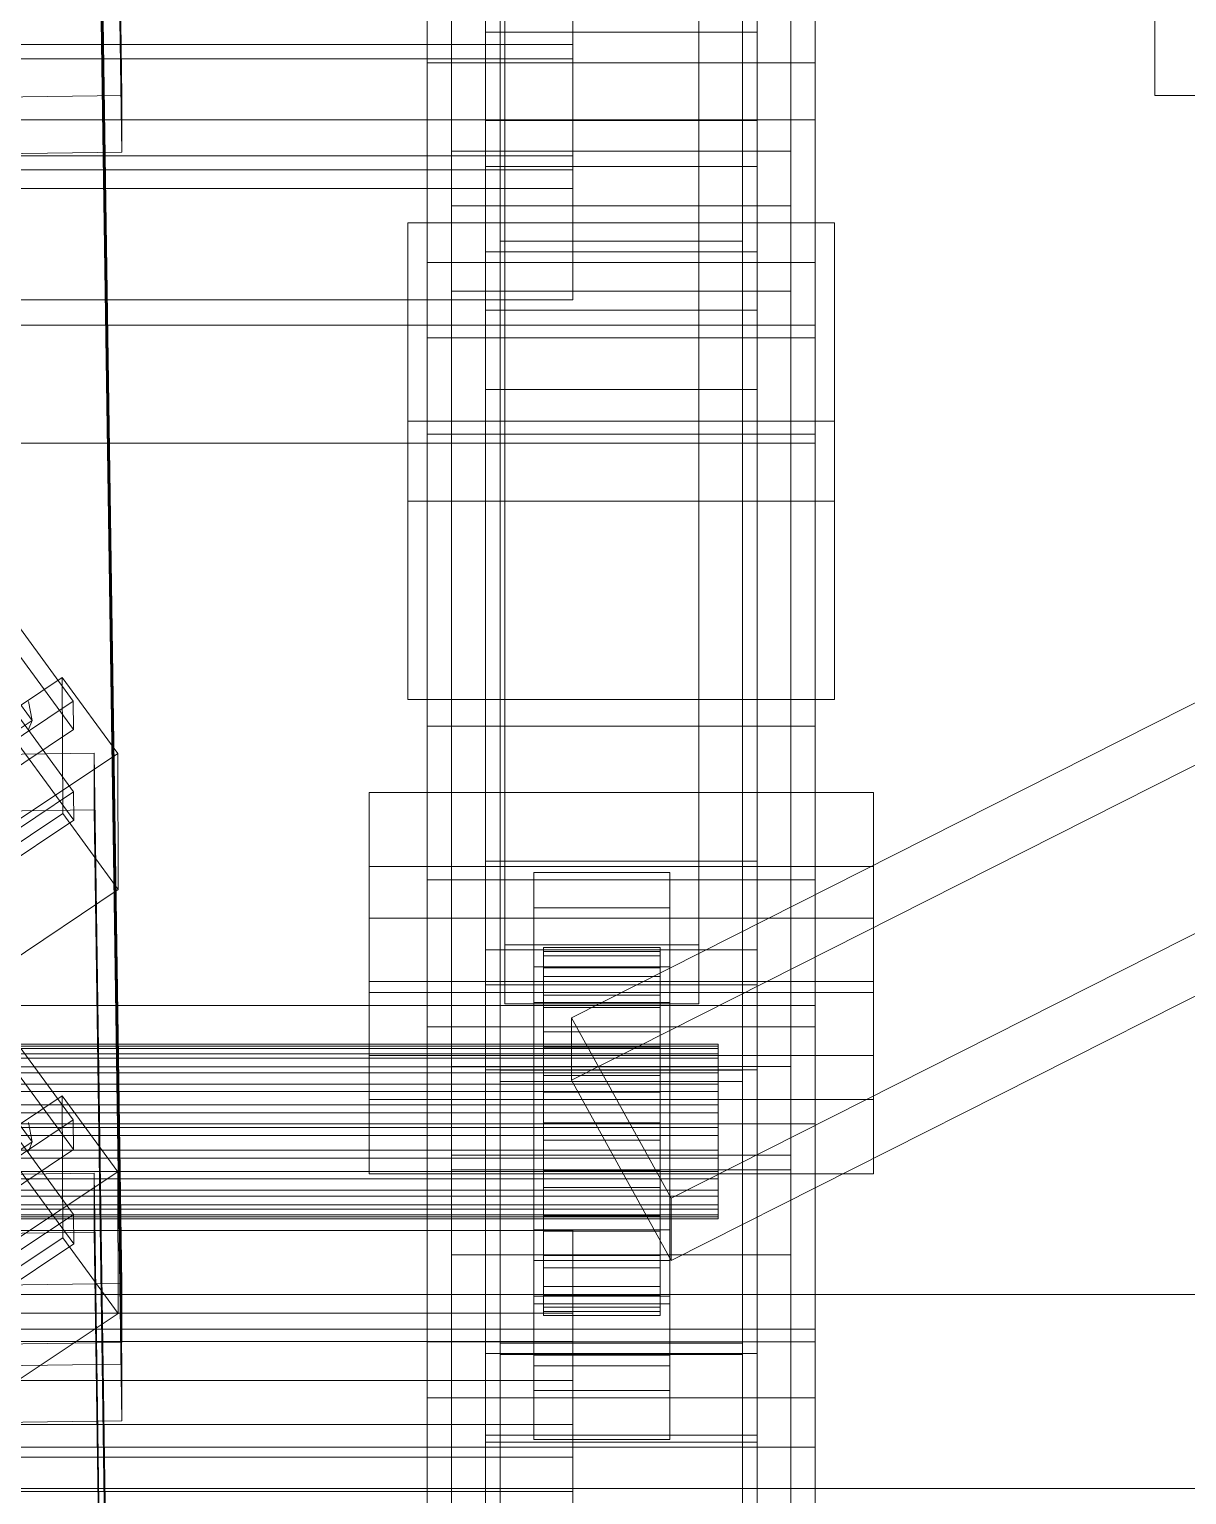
# Model space of a CAD drawing. Header units: millimetres. Extents: x -1970 to 34302, y -65268 to 6837.
# Drawn here: x 369 to 488.3, y -33070.6 to -32919.6 of the extents above; entities that cross this region are included whole.
import ezdxf

# ---------------------------------------------------------------- set-up
doc = ezdxf.new("R2010")
doc.units = ezdxf.units.MM
for name, color, linetype, lineweight in [('frontal_C01', 7, 'Continuous', 0), ('frontal_C02', 7, 'Continuous', 0), ('frontal_mezcladora', 7, 'Continuous', 0)]:
    doc.layers.add(name, color=color, linetype=linetype, lineweight=lineweight)

msp = doc.modelspace()

# ---------------------------------------------------------------- linework, layer by layer
at = {"layer": 'frontal_C01'}
for p, q in [((412.5, -32923.012), (412.5, -32646.772)), ((447.5, -32646.772), (447.5, -32923.012)), ((412.5, -32932.143), (412.5, -32655.903)), ((447.5, -32932.143), (447.5, -32655.903)), ((410, -33101.026), (410, -32735.774)), ((450, -32735.774), (450, -33101.026)), ((417.5, -33383.501), (417.5, -32742.009)), ((442.5, -32742.009), (442.5, -33383.501)), ((412.5, -33026.5), (412.5, -32750.26)), ((447.5, -32750.26), (447.5, -33026.5)), ((412.5, -33035.631), (412.5, -32759.391)), ((447.5, -33035.631), (447.5, -32759.391)), ((417.5, -33409.133), (417.5, -32767.641)), ((442.5, -33409.133), (442.5, -32767.641)), ((417.5, -32768.659), (417.5, -32941.411)), ((442.5, -32768.659), (442.5, -32941.411)), ((410, -33139.128), (410, -32773.876)), ((450, -33139.128), (450, -32773.876)), ((410, -32951.391), (410, -32788.55)), ((450, -32951.391), (450, -32788.55)), ((375.644, -32855.848), (378.512, -33048.848)), ((378.512, -33054.935), (375.644, -32861.935)), ((418, -33013.956), (418, -32876.598)), ((438, -32876.598), (438, -33013.956)), ((418, -32882.686), (418, -33020.044)), ((438, -33020.044), (438, -32882.686)), ((410, -32903.764), (410, -32951.391)), ((410, -33007.252), (410, -32903.764)), ((450, -32951.391), (450, -32903.764)), ((450, -32903.764), (450, -33007.252)), ((425, -32907.162), (425, -32922.624)), ((417.5, -32913.744), (417.5, -32941.411)), ((442.5, -32941.411), (442.5, -32913.744)), ((450, -32916.727), (450, -32928.902)), ((450, -32916.727), (450, -32950.066)), ((425, -32934.055), (425, -32918.593)), ((416, -32928.984), (416, -32919.853)), ((416, -32919.853), (444, -32919.853)), ((416, -33005.334), (416, -32919.853)), ((444, -32919.853), (444, -32928.984)), ((444, -32919.853), (444, -33005.334)), ((425, -32922.624), (-425, -32922.624)), ((447.5, -32923.012), (412.5, -32923.012)), ((412.5, -32923.012), (412.5, -32932.143)), ((425, -32934.055), (425, -32922.624)), ((447.5, -32932.143), (447.5, -32923.012)), ((450, -32928.902), (-450, -32928.902)), ((444, -32928.984), (416, -32928.984)), ((416, -32928.984), (416, -33014.465)), ((444, -33014.465), (444, -32928.984)), ((450, -32962.241), (450, -32928.902)), ((412.5, -32932.143), (447.5, -32932.143)), ((-425, -32934.055), (425, -32934.055)), ((417.5, -32941.411), (442.5, -32941.411)), ((450, -32950.066), (-450, -32950.066)), ((450, -32962.241), (450, -32950.066)), ((410, -32951.391), (450, -32951.391)), ((410, -33054.879), (410, -32951.391)), ((450, -33054.879), (450, -32951.391)), ((-450, -32962.241), (450, -32962.241)), ((345.969, -32994.562), (373.501, -33032.005)), ((373.513, -33035.049), (345.981, -32997.605)), ((404, -33017.734), (404, -32998.254)), ((404, -32998.254), (456, -32998.254)), ((404, -33005.875), (404, -32998.254)), ((456, -32998.254), (456, -33017.734)), ((456, -32998.254), (456, -33005.875)), ((346.008, -33004.302), (373.539, -33041.745)), ((444, -33005.334), (416, -33005.334)), ((416, -33005.334), (416, -33014.465)), ((444, -33014.465), (444, -33005.334)), ((456, -33005.875), (404, -33005.875)), ((404, -33005.875), (404, -33025.355)), ((421, -33010.146), (421, -33006.494)), ((421, -33006.494), (435, -33006.494)), ((421, -33046.501), (421, -33006.494)), ((435, -33006.494), (435, -33010.146)), ((435, -33006.494), (435, -33046.501)), ((456, -33025.355), (456, -33005.875)), ((373.551, -33044.789), (346.02, -33007.345)), ((450, -33007.252), (410, -33007.252)), ((410, -33007.252), (410, -33054.879)), ((410, -33372.504), (410, -33007.252)), ((450, -33054.879), (450, -33007.252)), ((450, -33007.252), (450, -33372.504)), ((435, -33010.146), (421, -33010.146)), ((421, -33010.146), (421, -33050.153)), ((435, -33050.153), (435, -33010.146)), ((416, -33014.465), (444, -33014.465)), ((438, -33013.956), (418, -33013.956)), ((418, -33013.956), (418, -33020.044)), ((422, -33024.204), (422, -33014.215)), ((422, -33014.215), (422, -33014.628)), ((422, -33014.215), (434, -33014.215)), ((422, -33015.095), (422, -33014.215)), ((422, -33024.399), (422, -33014.628)), ((422, -33014.628), (422, -33016.307)), ((422, -33014.628), (434, -33014.628)), ((434, -33014.628), (434, -33014.215)), ((434, -33014.215), (434, -33024.204)), ((434, -33014.215), (434, -33015.095)), ((434, -33016.307), (434, -33014.628)), ((434, -33014.628), (434, -33024.399)), ((438, -33020.044), (438, -33013.956)), ((422, -33024.62), (422, -33015.095)), ((422, -33015.095), (434, -33015.095)), ((422, -33017.208), (422, -33015.095)), ((434, -33015.095), (434, -33024.62)), ((434, -33015.095), (434, -33017.208)), ((421, -33019.886), (421, -33016.234)), ((421, -33016.234), (435, -33016.234)), ((421, -33056.241), (421, -33016.234)), ((422, -33025.194), (422, -33016.307)), ((422, -33016.307), (422, -33019.136)), ((422, -33016.307), (434, -33016.307)), ((422, -33025.622), (422, -33017.208)), ((422, -33017.208), (434, -33017.208)), ((422, -33020.411), (422, -33017.208)), ((434, -33019.136), (434, -33016.307)), ((434, -33016.307), (434, -33025.194)), ((434, -33017.208), (434, -33025.622)), ((434, -33017.208), (434, -33020.411)), ((435, -33016.234), (435, -33019.886)), ((435, -33016.234), (435, -33056.241)), ((456, -33017.734), (404, -33017.734)), ((404, -33017.734), (404, -33025.355)), ((422, -33026.535), (422, -33019.136)), ((422, -33019.136), (422, -33022.923)), ((422, -33019.136), (434, -33019.136)), ((434, -33022.923), (434, -33019.136)), ((434, -33019.136), (434, -33026.535)), ((456, -33025.355), (456, -33017.734)), ((-450, -33020.215), (450, -33020.215)), ((418, -33020.044), (438, -33020.044)), ((435, -33019.886), (421, -33019.886)), ((421, -33019.886), (421, -33059.893)), ((422, -33027.139), (422, -33020.411)), ((422, -33020.411), (434, -33020.411)), ((422, -33024.485), (422, -33020.411)), ((434, -33020.411), (434, -33027.139)), ((434, -33020.411), (434, -33024.485)), ((435, -33059.893), (435, -33019.886)), ((450, -33020.215), (450, -33032.39)), ((450, -33020.215), (450, -33053.554)), ((422, -33028.329), (422, -33022.923)), ((422, -33022.923), (422, -33027.41)), ((422, -33022.923), (434, -33022.923)), ((434, -33027.41), (434, -33022.923)), ((434, -33022.923), (434, -33028.329)), ((-440, -33024.204), (440, -33024.204)), ((-440, -33024.399), (440, -33024.399)), ((-440, -33024.62), (440, -33024.62)), ((-440, -33025.194), (440, -33025.194)), ((422, -33024.399), (422, -33024.204)), ((434, -33024.204), (422, -33024.204)), ((422, -33024.204), (422, -33024.62)), ((422, -33025.194), (422, -33024.399)), ((434, -33024.399), (422, -33024.399)), ((422, -33029.068), (422, -33024.485)), ((422, -33024.485), (434, -33024.485)), ((422, -33029.153), (422, -33024.485)), ((434, -33024.62), (422, -33024.62)), ((422, -33024.62), (422, -33025.622)), ((422, -33026.535), (422, -33025.194)), ((434, -33025.194), (422, -33025.194)), ((434, -33024.204), (434, -33024.399)), ((434, -33024.62), (434, -33024.204)), ((434, -33024.399), (434, -33025.194)), ((434, -33024.485), (434, -33029.068)), ((434, -33024.485), (434, -33029.153)), ((434, -33025.622), (434, -33024.62)), ((434, -33025.194), (434, -33026.535)), ((440, -33024.399), (440, -33024.204)), ((440, -33024.204), (440, -33024.62)), ((440, -33025.194), (440, -33024.399)), ((440, -33024.62), (440, -33025.622)), ((440, -33026.535), (440, -33025.194)), ((-440, -33025.622), (440, -33025.622)), ((-440, -33026.535), (440, -33026.535)), ((369.265, -33034.263), (363.53, -33026.463)), ((404, -33025.355), (456, -33025.355)), ((447.5, -33026.5), (412.5, -33026.5)), ((412.5, -33026.5), (412.5, -33035.631)), ((434, -33025.622), (422, -33025.622)), ((422, -33025.622), (422, -33027.139)), ((422, -33028.329), (422, -33026.535)), ((434, -33026.535), (422, -33026.535)), ((434, -33027.139), (434, -33025.622)), ((434, -33026.535), (434, -33028.329)), ((440, -33025.622), (440, -33027.139)), ((440, -33028.329), (440, -33026.535)), ((447.5, -33035.631), (447.5, -33026.5)), ((-440, -33027.139), (440, -33027.139)), ((434, -33027.139), (422, -33027.139)), ((422, -33027.139), (422, -33029.068)), ((422, -33027.41), (422, -33030.454)), ((434, -33027.41), (422, -33027.41)), ((422, -33027.41), (422, -33032.292)), ((434, -33029.068), (434, -33027.139)), ((434, -33030.454), (434, -33027.41)), ((434, -33032.292), (434, -33027.41)), ((440, -33027.139), (440, -33029.068)), ((-440, -33028.329), (440, -33028.329)), ((-440, -33029.068), (440, -33029.068)), ((360.882, -33037.185), (372.35, -33029.532)), ((372.35, -33029.532), (372.408, -33044.142)), ((372.35, -33029.532), (378.086, -33037.333)), ((422, -33030.454), (422, -33028.329)), ((434, -33028.329), (422, -33028.329)), ((434, -33029.068), (422, -33029.068)), ((422, -33029.068), (422, -33031.279)), ((422, -33031.279), (422, -33029.153)), ((422, -33029.153), (434, -33029.153)), ((422, -33034.095), (422, -33029.153)), ((434, -33028.329), (434, -33030.454)), ((434, -33031.279), (434, -33029.068)), ((434, -33029.153), (434, -33031.279)), ((434, -33029.153), (434, -33034.095)), ((440, -33030.454), (440, -33028.329)), ((440, -33029.068), (440, -33031.279)), ((440, -33030.454), (-440, -33030.454)), ((-440, -33031.279), (440, -33031.279)), ((422, -33030.454), (434, -33030.454)), ((422, -33032.766), (422, -33030.454)), ((434, -33031.279), (422, -33031.279)), ((422, -33031.279), (422, -33033.621)), ((434, -33030.454), (434, -33032.766)), ((434, -33033.621), (434, -33031.279)), ((440, -33032.766), (440, -33030.454)), ((440, -33031.279), (440, -33033.621)), ((450, -33032.39), (-450, -33032.39)), ((-440, -33032.766), (440, -33032.766)), ((373.501, -33032.005), (362.033, -33039.658)), ((369.265, -33034.263), (368.888, -33032.262)), ((373.513, -33035.049), (373.501, -33032.005)), ((422, -33032.766), (422, -33032.292)), ((422, -33032.292), (422, -33037.234)), ((422, -33032.292), (434, -33032.292)), ((422, -33035.108), (422, -33032.766)), ((434, -33032.766), (422, -33032.766)), ((434, -33037.234), (434, -33032.292)), ((434, -33032.292), (434, -33032.766)), ((434, -33032.766), (434, -33035.108)), ((440, -33035.108), (440, -33032.766)), ((450, -33065.73), (450, -33032.39)), ((-440, -33033.621), (440, -33033.621)), ((359.436, -33040.823), (369.265, -33034.263)), ((368.9, -33035.255), (369.265, -33034.263)), ((422, -33033.621), (422, -33034.095)), ((434, -33033.621), (422, -33033.621)), ((422, -33033.621), (422, -33035.933)), ((422, -33034.095), (434, -33034.095)), ((422, -33038.977), (422, -33034.095)), ((434, -33034.095), (434, -33033.621)), ((434, -33035.933), (434, -33033.621)), ((434, -33034.095), (434, -33038.977)), ((440, -33033.621), (440, -33035.933)), ((-440, -33035.108), (440, -33035.108)), ((362.045, -33042.702), (373.513, -33035.049)), ((412.5, -33035.631), (447.5, -33035.631)), ((422, -33037.318), (422, -33035.108)), ((422, -33035.108), (422, -33037.234)), ((434, -33035.108), (422, -33035.108)), ((434, -33037.234), (434, -33035.108)), ((434, -33035.108), (434, -33037.318)), ((440, -33037.318), (440, -33035.108)), ((-440, -33035.933), (440, -33035.933)), ((-440, -33037.318), (440, -33037.318)), ((378.086, -33037.333), (366.618, -33044.986)), ((378.143, -33051.943), (378.086, -33037.333)), ((422, -33035.933), (422, -33038.977)), ((434, -33035.933), (422, -33035.933)), ((422, -33035.933), (422, -33038.058)), ((422, -33037.234), (422, -33041.902)), ((422, -33037.234), (434, -33037.234)), ((422, -33039.248), (422, -33037.318)), ((422, -33037.318), (422, -33041.902)), ((434, -33037.318), (422, -33037.318)), ((434, -33038.977), (434, -33035.933)), ((434, -33038.058), (434, -33035.933)), ((434, -33041.902), (434, -33037.234)), ((434, -33041.902), (434, -33037.318)), ((434, -33037.318), (434, -33039.248)), ((440, -33035.933), (440, -33038.058)), ((440, -33039.248), (440, -33037.318)), ((-440, -33038.058), (440, -33038.058)), ((357.646, -33037.741), (375.644, -33037.498)), ((375.644, -33037.498), (375.644, -33043.586)), ((375.644, -33037.498), (378.512, -33230.498)), ((422, -33038.058), (422, -33043.464)), ((434, -33038.058), (422, -33038.058)), ((422, -33038.058), (422, -33039.852)), ((434, -33043.464), (434, -33038.058)), ((434, -33039.852), (434, -33038.058)), ((440, -33038.058), (440, -33039.852)), ((-440, -33039.248), (440, -33039.248)), ((-440, -33039.852), (440, -33039.852)), ((422, -33038.977), (434, -33038.977)), ((422, -33043.464), (422, -33038.977)), ((422, -33040.765), (422, -33039.248)), ((422, -33039.248), (422, -33045.976)), ((434, -33039.248), (422, -33039.248)), ((422, -33039.852), (422, -33047.251)), ((434, -33039.852), (422, -33039.852)), ((422, -33039.852), (422, -33041.192)), ((434, -33038.977), (434, -33043.464)), ((434, -33045.976), (434, -33039.248)), ((434, -33039.248), (434, -33040.765)), ((434, -33047.251), (434, -33039.852)), ((434, -33041.192), (434, -33039.852)), ((440, -33040.765), (440, -33039.248)), ((440, -33039.852), (440, -33041.192)), ((-440, -33040.765), (440, -33040.765)), ((-440, -33041.192), (440, -33041.192)), ((-440, -33041.766), (440, -33041.766)), ((373.539, -33041.745), (362.071, -33049.398)), ((373.551, -33044.789), (373.539, -33041.745)), ((422, -33041.766), (422, -33040.765)), ((422, -33040.765), (422, -33049.178)), ((434, -33040.765), (422, -33040.765)), ((422, -33041.192), (422, -33050.08)), ((434, -33041.192), (422, -33041.192)), ((422, -33041.192), (422, -33041.988)), ((422, -33042.183), (422, -33041.766)), ((422, -33041.766), (422, -33051.292)), ((434, -33041.766), (422, -33041.766)), ((434, -33049.178), (434, -33040.765)), ((434, -33040.765), (434, -33041.766)), ((434, -33050.08), (434, -33041.192)), ((434, -33041.988), (434, -33041.192)), ((434, -33051.292), (434, -33041.766)), ((434, -33041.766), (434, -33042.183)), ((440, -33041.766), (440, -33040.765)), ((440, -33041.192), (440, -33041.988)), ((440, -33042.183), (440, -33041.766)), ((-440, -33041.988), (440, -33041.988)), ((-440, -33042.183), (440, -33042.183)), ((421, -33057.34), (421, -33043.339)), ((421, -33043.339), (435, -33043.339)), ((421, -33050.959), (421, -33043.339)), ((422, -33041.902), (422, -33045.976)), ((422, -33041.902), (434, -33041.902)), ((422, -33041.988), (422, -33051.759)), ((434, -33041.988), (422, -33041.988)), ((422, -33041.988), (422, -33042.183)), ((422, -33042.183), (422, -33052.172)), ((434, -33042.183), (422, -33042.183)), ((434, -33045.976), (434, -33041.902)), ((434, -33051.759), (434, -33041.988)), ((434, -33042.183), (434, -33041.988)), ((434, -33052.172), (434, -33042.183)), ((435, -33043.339), (435, -33057.34)), ((435, -33043.339), (435, -33050.959)), ((440, -33041.988), (440, -33042.183)), ((-425, -33043.4), (425, -33043.4)), ((375.644, -33043.586), (357.646, -33043.829)), ((372.408, -33044.142), (360.939, -33051.795)), ((362.083, -33052.442), (373.551, -33044.789)), ((378.143, -33051.943), (372.408, -33044.142)), ((378.512, -33236.586), (375.644, -33043.586)), ((422, -33043.464), (434, -33043.464)), ((422, -33047.251), (422, -33043.464)), ((425, -33043.4), (425, -33058.862)), ((425, -33043.4), (425, -33054.831)), ((434, -33043.464), (434, -33047.251)), ((422, -33045.976), (422, -33049.178)), ((422, -33045.976), (434, -33045.976)), ((434, -33049.178), (434, -33045.976)), ((435, -33046.501), (421, -33046.501)), ((421, -33046.501), (421, -33050.153)), ((422, -33047.251), (434, -33047.251)), ((422, -33050.08), (422, -33047.251)), ((434, -33047.251), (434, -33050.08)), ((435, -33050.153), (435, -33046.501)), ((378.512, -33048.848), (360.514, -33049.09)), ((378.512, -33054.935), (378.512, -33048.848)), ((422, -33049.178), (422, -33051.292)), ((422, -33049.178), (434, -33049.178)), ((434, -33051.292), (434, -33049.178)), ((421, -33050.153), (435, -33050.153)), ((422, -33050.08), (434, -33050.08)), ((422, -33051.759), (422, -33050.08)), ((434, -33050.08), (434, -33051.759)), ((366.675, -33059.596), (378.143, -33051.943)), ((435, -33050.959), (421, -33050.959)), ((421, -33050.959), (421, -33064.96)), ((422, -33051.292), (422, -33052.172)), ((422, -33051.292), (434, -33051.292)), ((422, -33051.759), (434, -33051.759)), ((422, -33052.172), (422, -33051.759)), ((422, -33052.172), (434, -33052.172)), ((434, -33052.172), (434, -33051.292)), ((434, -33051.759), (434, -33052.172)), ((435, -33064.96), (435, -33050.959)), ((450, -33053.554), (-450, -33053.554)), ((450, -33065.73), (450, -33053.554)), ((425, -33054.831), (-425, -33054.831)), ((360.514, -33055.178), (378.512, -33054.935)), ((410, -33054.879), (450, -33054.879)), ((410, -33420.131), (410, -33054.879)), ((425, -33070.293), (425, -33054.831)), ((450, -33420.131), (450, -33054.879)), ((416, -33065.222), (416, -33056.091)), ((416, -33056.091), (444, -33056.091)), ((416, -33142.303), (416, -33056.091)), ((435, -33056.241), (421, -33056.241)), ((421, -33056.241), (421, -33059.893)), ((435, -33059.893), (435, -33056.241)), ((444, -33056.091), (444, -33065.222)), ((444, -33056.091), (444, -33142.303)), ((435, -33057.34), (421, -33057.34)), ((421, -33057.34), (421, -33064.96)), ((435, -33064.96), (435, -33057.34)), ((425, -33058.862), (-425, -33058.862)), ((421, -33059.893), (435, -33059.893)), ((425, -33070.293), (425, -33058.862)), ((-450, -33065.73), (450, -33065.73)), ((444, -33065.222), (416, -33065.222)), ((416, -33065.222), (416, -33151.435)), ((421, -33064.96), (435, -33064.96)), ((444, -33151.435), (444, -33065.222)), ((-425, -33070.293), (425, -33070.293))]:
    msp.add_line(p, q, dxfattribs=at)
at = {"layer": 'frontal_C02'}
for p, q in [((485, -32704.274), (485, -32926.396)), ((375.644, -32732.624), (378.512, -32926.391)), ((416, -32948.517), (416, -32733.342)), ((444, -32733.342), (444, -32948.517)), ((378.512, -32932.236), (375.644, -32738.469)), ((416, -32741.525), (416, -32956.701)), ((444, -32956.701), (444, -32741.525)), ((410, -32923.039), (410, -32766.677)), ((450, -32766.677), (450, -32923.039)), ((410, -32961.292), (410, -32804.93)), ((450, -32961.292), (450, -32804.93)), ((375.644, -32863.409), (378.512, -33057.176)), ((378.512, -33063.022), (375.644, -32869.254)), ((416, -33109.263), (416, -32894.088)), ((424.864, -33021.462), (674.864, -32895.225)), ((444, -32894.088), (444, -33109.263)), ((416, -32902.271), (416, -33117.447)), ((674.864, -32901.655), (424.864, -33027.892)), ((444, -33117.447), (444, -32902.271)), ((435.136, -33040.067), (685.136, -32913.83)), ((485, -32916.833), (485, -32926.396)), ((435.136, -33046.497), (685.136, -32920.26)), ((-425, -32921.124), (425, -32921.124)), ((425, -32921.124), (425, -32935.971)), ((425, -32921.124), (425, -32932.6)), ((450, -32923.039), (410, -32923.039)), ((410, -32923.039), (410, -32961.292)), ((410, -33022.409), (410, -32923.039)), ((450, -32961.292), (450, -32923.039)), ((450, -32923.039), (450, -33022.409)), ((378.512, -32926.391), (360.514, -32926.634)), ((378.512, -32932.236), (378.512, -32926.391)), ((485, -32926.396), (775, -32926.396)), ((425, -32932.6), (-425, -32932.6)), ((360.514, -32932.48), (378.512, -32932.236)), ((425, -32947.447), (425, -32932.6)), ((416, -32942.495), (416, -32933.727)), ((416, -32933.727), (444, -32933.727)), ((416, -33018.078), (416, -32933.727)), ((444, -32933.727), (444, -32942.495)), ((444, -32933.727), (444, -33018.078)), ((425, -32935.971), (-425, -32935.971)), ((425, -32947.447), (425, -32935.971)), ((412.5, -32946.549), (412.5, -32937.781)), ((412.5, -32937.781), (447.5, -32937.781)), ((412.5, -33119.485), (412.5, -32937.781)), ((447.5, -32937.781), (447.5, -32946.549)), ((447.5, -32937.781), (447.5, -33119.485)), ((408, -32959.969), (408, -32939.511)), ((408, -32939.511), (452, -32939.511)), ((408, -32968.201), (408, -32939.511)), ((452, -32939.511), (452, -32959.969)), ((452, -32939.511), (452, -32968.201)), ((450, -32943.599), (410, -32943.599)), ((410, -32943.599), (410, -32991.416)), ((410, -33099.961), (410, -32943.599)), ((444, -32942.495), (416, -32942.495)), ((416, -32942.495), (416, -33026.846)), ((444, -33026.846), (444, -32942.495)), ((450, -32991.416), (450, -32943.599)), ((450, -32943.599), (450, -33099.961)), ((447.5, -32946.549), (412.5, -32946.549)), ((412.5, -33128.253), (412.5, -32946.549)), ((447.5, -33128.253), (447.5, -32946.549)), ((-425, -32947.447), (425, -32947.447)), ((444, -32948.517), (416, -32948.517)), ((416, -32948.517), (416, -32956.701)), ((444, -32956.701), (444, -32948.517)), ((345.969, -32951.233), (373.501, -32988.826)), ((373.513, -32991.748), (345.981, -32954.155)), ((416, -32956.701), (444, -32956.701)), ((452, -32959.969), (408, -32959.969)), ((408, -32959.969), (408, -32988.66)), ((452, -32988.66), (452, -32959.969)), ((346.008, -32960.585), (373.539, -32998.178)), ((410, -32961.292), (450, -32961.292)), ((410, -33060.662), (410, -32961.292)), ((450, -33060.662), (450, -32961.292)), ((373.551, -33001.101), (346.02, -32963.508)), ((452, -32968.201), (408, -32968.201)), ((408, -32968.201), (408, -32988.66)), ((452, -32988.66), (452, -32968.201)), ((369.265, -32990.813), (363.53, -32982.981)), ((360.882, -32994.066), (372.35, -32986.383)), ((372.35, -32986.383), (372.408, -33000.411)), ((372.35, -32986.383), (378.086, -32994.214)), ((373.501, -32988.826), (362.033, -32996.509)), ((369.265, -32990.813), (368.888, -32988.869)), ((373.513, -32991.748), (373.501, -32988.826)), ((408, -32988.66), (452, -32988.66)), ((359.436, -32997.399), (369.265, -32990.813)), ((362.045, -32999.432), (373.513, -32991.748)), ((368.9, -32991.743), (369.265, -32990.813)), ((410, -32991.416), (450, -32991.416)), ((410, -33147.778), (410, -32991.416)), ((450, -33147.778), (450, -32991.416)), ((357.646, -32994.438), (375.644, -32994.194)), ((378.086, -32994.214), (366.618, -33001.898)), ((375.644, -32994.194), (375.644, -33000.04)), ((375.644, -32994.194), (378.512, -33187.961)), ((378.143, -33008.243), (378.086, -32994.214)), ((373.539, -32998.178), (362.071, -33005.862)), ((373.551, -33001.101), (373.539, -32998.178)), ((375.644, -33000.04), (357.646, -33000.283)), ((372.408, -33000.411), (360.939, -33008.095)), ((378.143, -33008.243), (372.408, -33000.411)), ((378.512, -33193.807), (375.644, -33000.04)), ((362.083, -33008.784), (373.551, -33001.101)), ((366.675, -33015.927), (378.143, -33008.243)), ((404, -33029.902), (404, -33011.197)), ((404, -33011.197), (456, -33011.197)), ((404, -33018.848), (404, -33011.197)), ((456, -33011.197), (456, -33029.902)), ((456, -33011.197), (456, -33018.848)), ((456, -33018.848), (404, -33018.848)), ((404, -33018.848), (404, -33037.553)), ((444, -33018.078), (416, -33018.078)), ((416, -33018.078), (416, -33026.846)), ((444, -33026.846), (444, -33018.078)), ((456, -33037.553), (456, -33018.848)), ((435.136, -33040.067), (424.864, -33021.462)), ((424.864, -33021.462), (424.864, -33027.892)), ((450, -33022.409), (410, -33022.409)), ((410, -33022.409), (410, -33060.662)), ((410, -33373.127), (410, -33022.409)), ((450, -33060.662), (450, -33022.409)), ((450, -33022.409), (450, -33373.127)), ((416, -33026.846), (444, -33026.846)), ((417.5, -33056.197), (417.5, -33026.875)), ((417.5, -33026.875), (442.5, -33026.875)), ((417.5, -33026.875), (417.5, -33109.208)), ((442.5, -33028.053), (417.5, -33028.053)), ((417.5, -33028.053), (417.5, -33055.019)), ((417.5, -33560.475), (417.5, -33028.053)), ((424.864, -33027.892), (435.136, -33046.497)), ((442.5, -33026.875), (442.5, -33056.197)), ((442.5, -33109.208), (442.5, -33026.875)), ((442.5, -33055.019), (442.5, -33028.053)), ((442.5, -33028.053), (442.5, -33560.475)), ((456, -33029.902), (404, -33029.902)), ((404, -33029.902), (404, -33037.553)), ((456, -33037.553), (456, -33029.902)), ((412.5, -33045.92), (412.5, -33037.152)), ((412.5, -33037.152), (447.5, -33037.152)), ((412.5, -33218.856), (412.5, -33037.152)), ((447.5, -33037.152), (447.5, -33045.92)), ((447.5, -33037.152), (447.5, -33218.856)), ((404, -33037.553), (456, -33037.553)), ((435.136, -33046.497), (435.136, -33040.067)), ((447.5, -33045.92), (412.5, -33045.92)), ((412.5, -33227.624), (412.5, -33045.92)), ((447.5, -33227.624), (447.5, -33045.92)), ((-425, -33051.909), (425, -33051.909)), ((425, -33051.909), (425, -33066.756)), ((425, -33051.909), (425, -33063.385)), ((417.5, -33055.019), (442.5, -33055.019)), ((417.5, -33587.441), (417.5, -33055.019)), ((442.5, -33587.441), (442.5, -33055.019)), ((442.5, -33056.197), (417.5, -33056.197)), ((417.5, -33056.197), (417.5, -33138.53)), ((442.5, -33056.197), (442.5, -33138.53)), ((378.512, -33057.176), (360.514, -33057.42)), ((378.512, -33063.022), (378.512, -33057.176)), ((410, -33060.662), (450, -33060.662)), ((410, -33411.381), (410, -33060.662)), ((450, -33411.381), (450, -33060.662)), ((360.514, -33063.265), (378.512, -33063.022)), ((425, -33063.385), (-425, -33063.385)), ((416, -33073.28), (416, -33064.512)), ((416, -33064.512), (444, -33064.512)), ((416, -33149.598), (416, -33064.512)), ((425, -33078.232), (425, -33063.385)), ((444, -33064.512), (444, -33073.28)), ((444, -33064.512), (444, -33149.598)), ((425, -33066.756), (-425, -33066.756)), ((425, -33078.232), (425, -33066.756))]:
    msp.add_line(p, q, dxfattribs=at)
at = {"layer": 'frontal_mezcladora'}
for p, q in [((575, -33050), (-575, -33050)), ((-575, -33070), (575, -33070))]:
    msp.add_line(p, q, dxfattribs=at)

doc.saveas('drawing.dxf')
